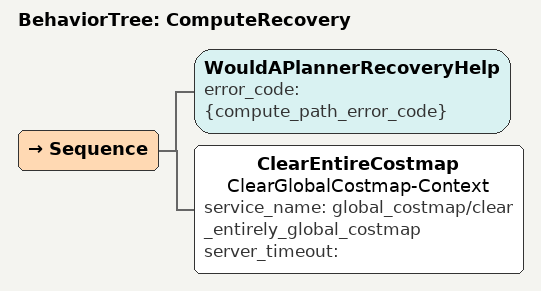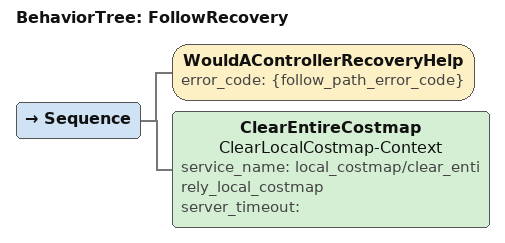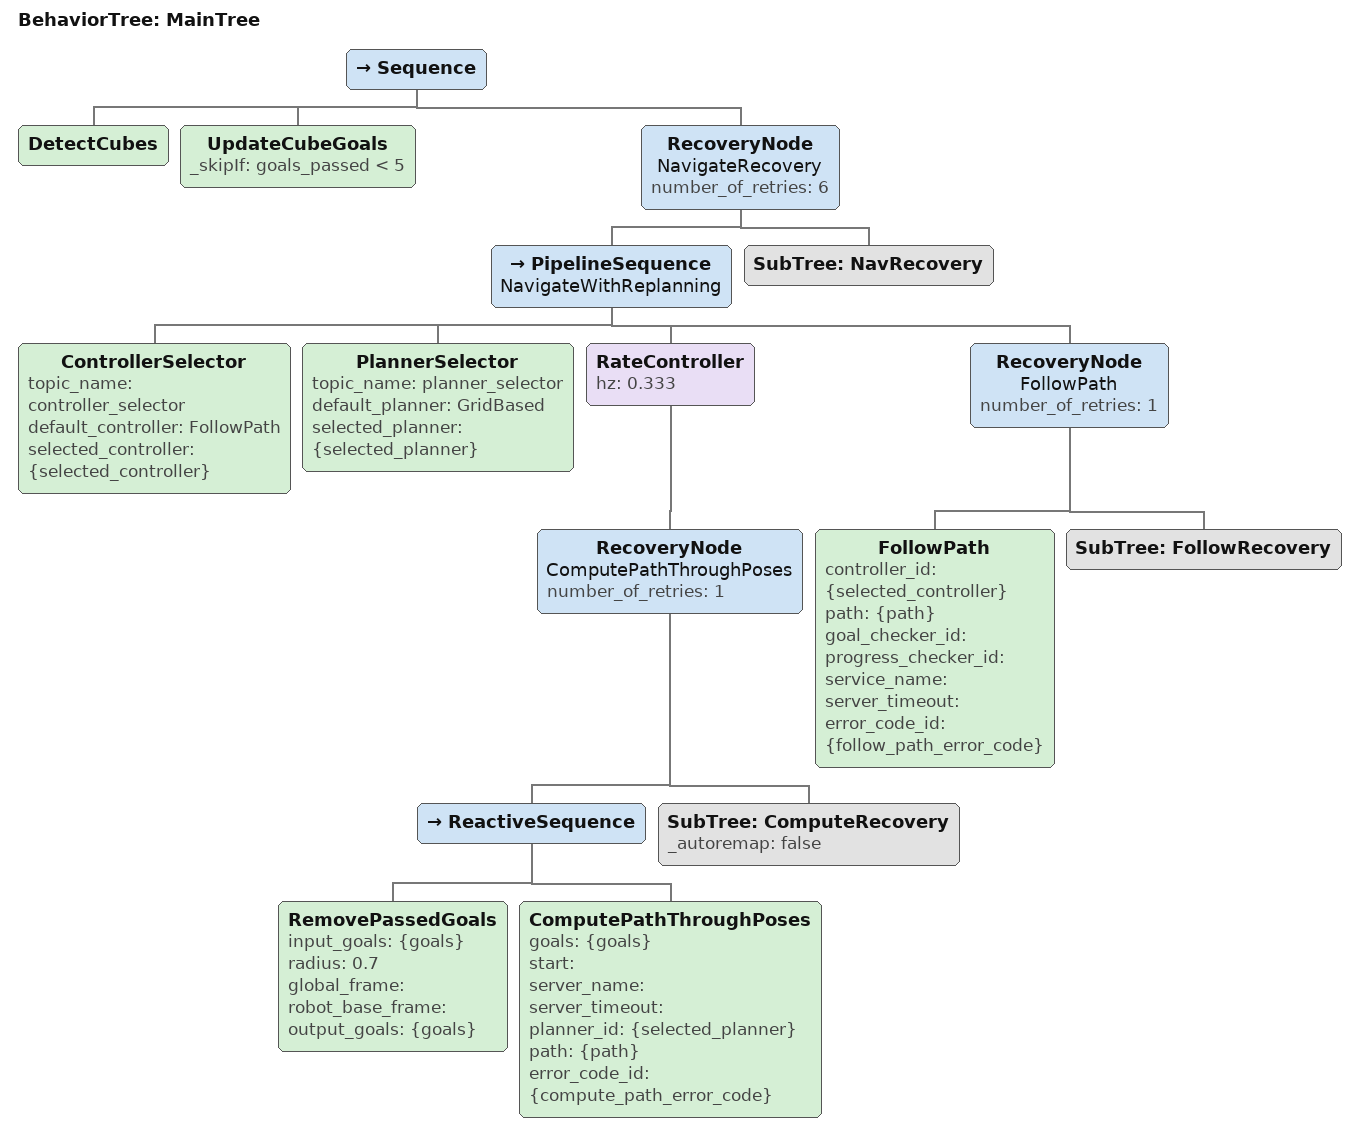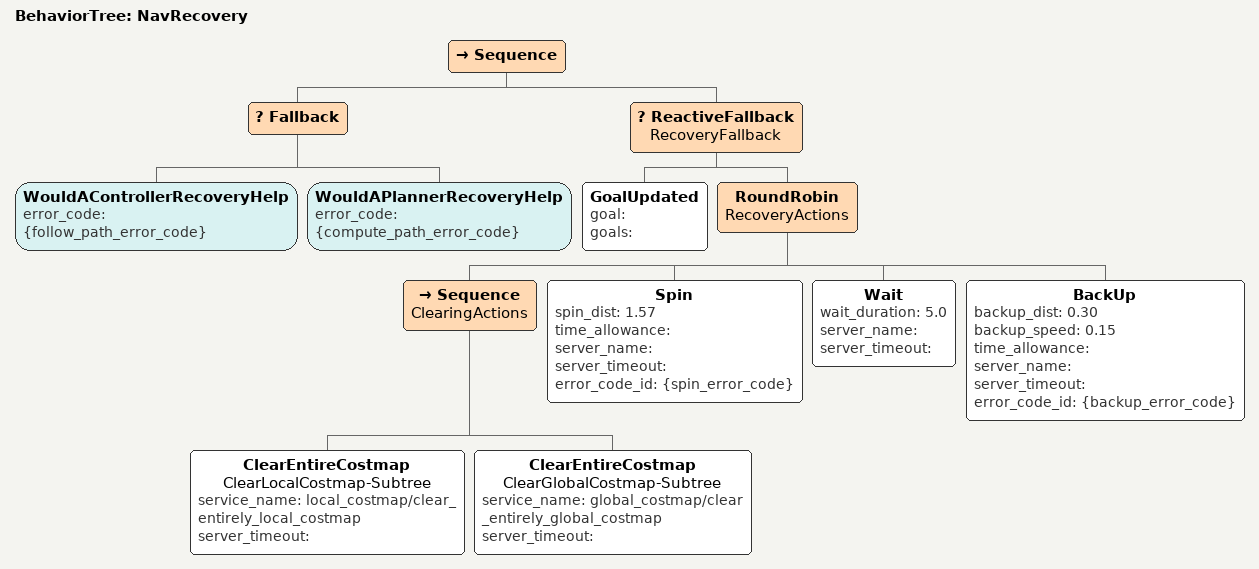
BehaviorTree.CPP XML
<?xml version="1.0" encoding="UTF-8"?>
<root BTCPP_format="4"
      main_tree_to_execute="MainTree">
  <BehaviorTree ID="ComputeRecovery">
    <Sequence>
      <WouldAPlannerRecoveryHelp error_code="{compute_path_error_code}"/>
      <ClearEntireCostmap name="ClearGlobalCostmap-Context"
                          service_name="global_costmap/clear_entirely_global_costmap"
                          server_timeout=""/>
    </Sequence>
  </BehaviorTree>

  <BehaviorTree ID="FollowRecovery">
    <Sequence>
      <WouldAControllerRecoveryHelp error_code="{follow_path_error_code}"/>
      <ClearEntireCostmap name="ClearLocalCostmap-Context"
                          service_name="local_costmap/clear_entirely_local_costmap"
                          server_timeout=""/>
    </Sequence>
  </BehaviorTree>

  <BehaviorTree ID="MainTree">
    <Sequence>
      <DetectCubes/>
      <UpdateCubeGoals _skipIf="goals_passed &lt; 5"/>
      <RecoveryNode name="NavigateRecovery"
                    number_of_retries="6">
        <PipelineSequence name="NavigateWithReplanning">
          <ControllerSelector topic_name="controller_selector"
                              default_controller="FollowPath"
                              selected_controller="{selected_controller}"/>
          <PlannerSelector topic_name="planner_selector"
                           default_planner="GridBased"
                           selected_planner="{selected_planner}"/>
          <RateController hz="0.333">
            <RecoveryNode name="ComputePathThroughPoses"
                          number_of_retries="1">
              <ReactiveSequence>
                <RemovePassedGoals input_goals="{goals}"
                                   radius="0.7"
                                   global_frame=""
                                   robot_base_frame=""
                                   output_goals="{goals}"/>
                <ComputePathThroughPoses goals="{goals}"
                                         start=""
                                         server_name=""
                                         server_timeout=""
                                         planner_id="{selected_planner}"
                                         path="{path}"
                                         error_code_id="{compute_path_error_code}"/>
              </ReactiveSequence>
              <SubTree ID="ComputeRecovery"
                       _autoremap="false"/>
            </RecoveryNode>
          </RateController>
          <RecoveryNode name="FollowPath"
                        number_of_retries="1">
            <FollowPath controller_id="{selected_controller}"
                        path="{path}"
                        goal_checker_id=""
                        progress_checker_id=""
                        service_name=""
                        server_timeout=""
                        error_code_id="{follow_path_error_code}"/>
            <SubTree ID="FollowRecovery"/>
          </RecoveryNode>
        </PipelineSequence>
        <SubTree ID="NavRecovery"/>
      </RecoveryNode>
    </Sequence>
  </BehaviorTree>

  <BehaviorTree ID="NavRecovery">
    <Sequence>
      <Fallback>
        <WouldAControllerRecoveryHelp error_code="{follow_path_error_code}"/>
        <WouldAPlannerRecoveryHelp error_code="{compute_path_error_code}"/>
      </Fallback>
      <ReactiveFallback name="RecoveryFallback">
        <GoalUpdated goal=""
                     goals=""/>
        <RoundRobin name="RecoveryActions">
          <Sequence name="ClearingActions">
            <ClearEntireCostmap name="ClearLocalCostmap-Subtree"
                                service_name="local_costmap/clear_entirely_local_costmap"
                                server_timeout=""/>
            <ClearEntireCostmap name="ClearGlobalCostmap-Subtree"
                                service_name="global_costmap/clear_entirely_global_costmap"
                                server_timeout=""/>
          </Sequence>
          <Spin spin_dist="1.57"
                time_allowance=""
                server_name=""
                server_timeout=""
                error_code_id="{spin_error_code}"/>
          <Wait wait_duration="5.0"
                server_name=""
                server_timeout=""/>
          <BackUp backup_dist="0.30"
                  backup_speed="0.15"
                  time_allowance=""
                  server_name=""
                  server_timeout=""
                  error_code_id="{backup_error_code}"/>
        </RoundRobin>
      </ReactiveFallback>
    </Sequence>
  </BehaviorTree>

</root>
